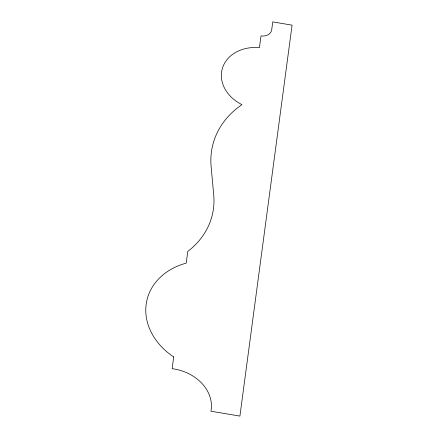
<?xml version="1.0" encoding="UTF-8"?>
<svg xmlns="http://www.w3.org/2000/svg" width="438" height="438" viewBox="0 0 438 438"><rect width="100%" height="100%" fill="white"/><g stroke="black" fill="none" stroke-linecap="round" stroke-linejoin="round"><path stroke-width="0.66" d="M173.705 356.954L172.145 368.681A42.048 33.759 13.2 0 1 210.924 411.205L239.909 416.1L292.075 25.163L272.754 21.9L271.713 29.718A9.811 7.873 13.2 0 1 261.004 35.905L259.438 47.633A38.128 30.611 13.2 0 0 222.433 68.202A38.128 30.611 13.2 0 0 241.957 104.644A98.287 78.906 13.2 0 0 211.127 166.495L213.722 194.91A93.759 75.27 13.2 0 1 187.792 251.401L186.227 263.129A67.611 54.279 13.2 0 0 146.155 304.328A67.611 54.279 13.2 0 0 173.705 356.954"/></g></svg>
